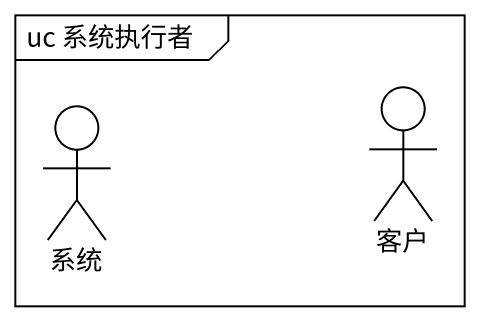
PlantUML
@startuml
mainframe uc 系统执行者
actor 系统
actor 客户
@enduml
